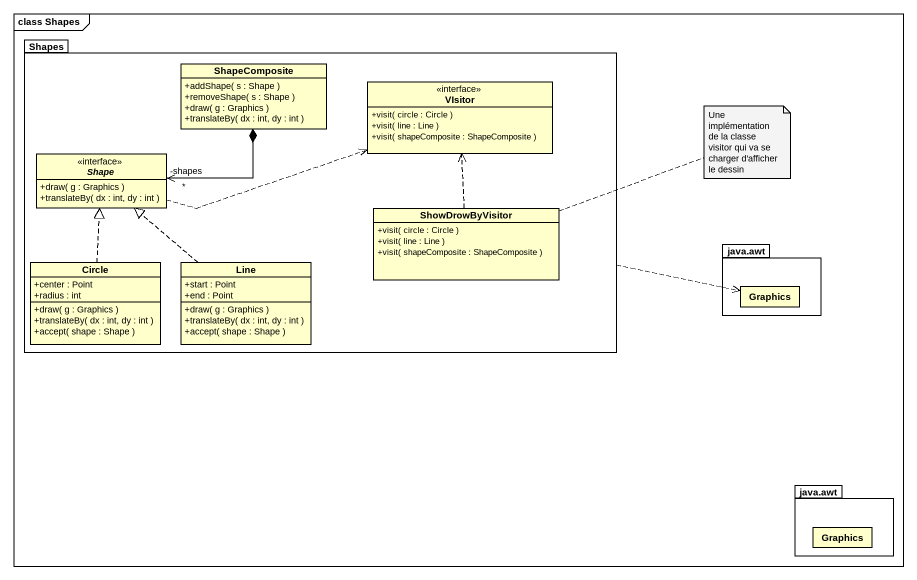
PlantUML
@startuml
mainframe class Shapes
hide circle
hide empty members
skinparam classAttributeIconSize 0
package Shapes {
  class ShapeComposite {
    +addShape( s : Shape )
    +removeShape( s : Shape )
    +draw( g : Graphics )
    +translateBy( dx : int, dy : int )
  }
  interface VIsitor {
    +visit( circle : Circle )
    +visit( line : Line )
    +visit( shapeComposite : ShapeComposite )
  }
  interface Shape {
    +draw( g : Graphics )
    +translateBy( dx : int, dy : int )
  }
  class ShowDrowByVisitor {
    +visit( circle : Circle )
    +visit( line : Line )
    +visit( shapeComposite : ShapeComposite )
  }
  class "Circle" as Circle_ {
    +center : Point
    +radius : int
    +draw( g : Graphics )
    +translateBy( dx : int, dy : int )
    +accept( shape : Shape )
  }
  class Line {
    +start : Point
    +end : Point
    +draw( g : Graphics )
    +translateBy( dx : int, dy : int )
    +accept( shape : Shape )
  }
}
package "java.awt" as java_awt {
  class Graphics
}
package "java.awt" as java_awt_2 {
  class "Graphics" as Graphics_2
}
Shapes .right.> Graphics
ShapeComposite *-left-> "-shapes\n*" Shape
Shape .right.> VIsitor
ShowDrowByVisitor .up.> VIsitor
Circle_ .up.|> Shape
Line .up.|> Shape
note right of ShowDrowByVisitor : Une implémentation de la classe visitor qui va se charger d'afficher le dessin
@enduml
